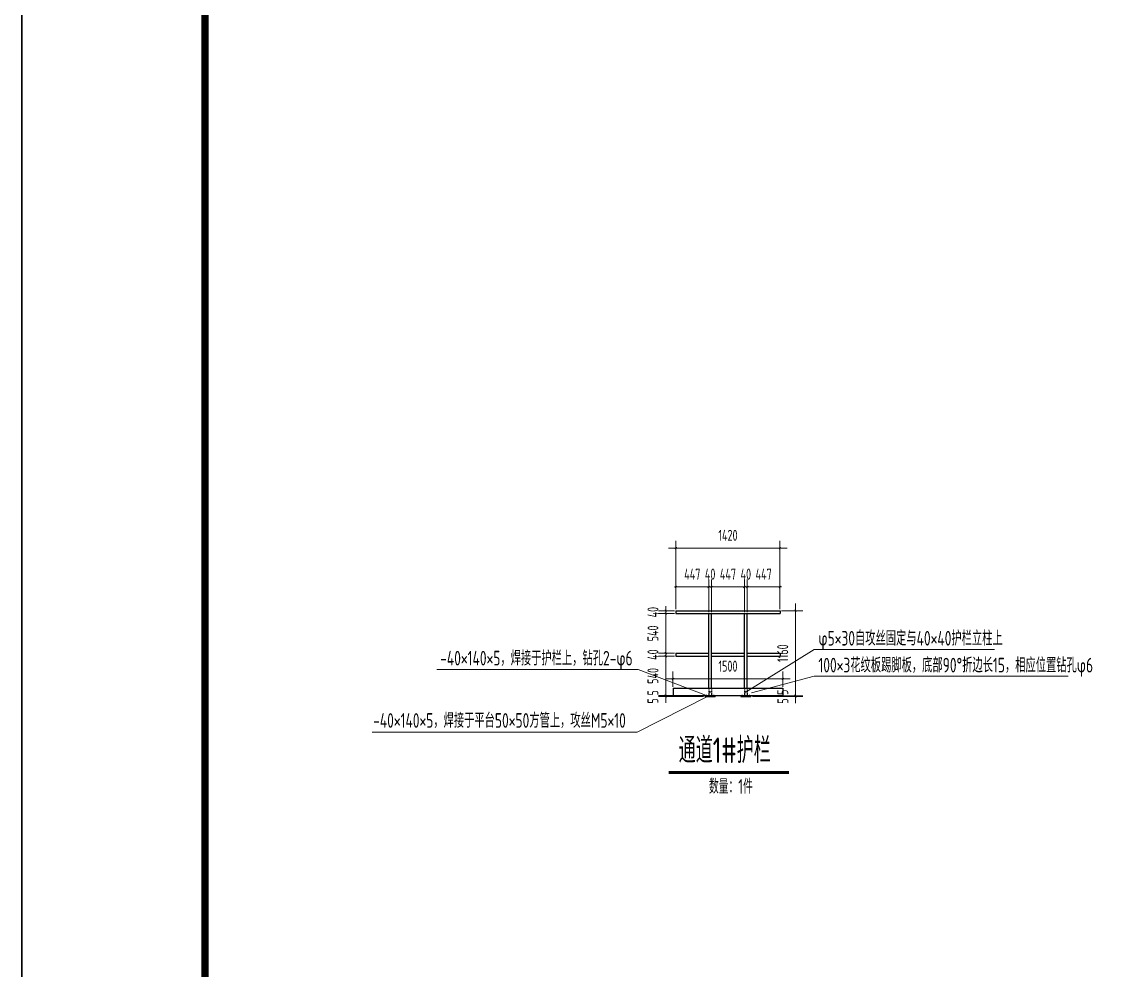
# Model space of a CAD drawing. Extents: x 498328 to 716449, y -893371 to -467753.
# Drawn here: x 526627 to 541517, y -859516 to -846571 of the extents above; entities that cross this region are included whole.
import ezdxf

# ---------------------------------------------------------------- set-up
doc = ezdxf.new("R2010")
doc.units = 0
doc.header["$LTSCALE"] = 1000
doc.header["$PDMODE"] = 35
doc.header["$PDSIZE"] = 20
doc.linetypes.add('2', pattern=[0.375, 0.25, -0.125])
doc.linetypes.add('CENTER', pattern=[2, 1.25, -0.25, 0.25, -0.25])
doc.layers.get('0').update_dxf_attribs({"linetype": 'CONTINUOUS'})
doc.layers.get('Defpoints').update_dxf_attribs({"linetype": 'CONTINUOUS'})
for name, color, linetype in [('01', 7, 'CONTINUOUS'), ('1轮廓实线层', 7, 'CONTINUOUS'), ('AXIS', 251, 'CENTER'), ('DIM', 3, 'CONTINUOUS'), ('PUB_TEXT', 7, 'CONTINUOUS'), ('PUB_TITLE', 4, 'CONTINUOUS'), ('SD_NAME_TOPC', 7, 'CONTINUOUS'), ('焊缝', 1, 'CONTINUOUS')]:
    doc.layers.add(name, color=color, linetype=linetype)
doc.layers.add('yichutu', color=7, linetype='CONTINUOUS', true_color=0xffffff, plot=False)
doc.styles.add('TSSD-REIN', font='tssdeng.shx', dxfattribs={"width": 0.7, "bigfont": 'tssdchn.shx'})
doc.styles.add('TSSD_DIMENSION', font='Tssdeng.shx', dxfattribs={"width": 0.7, "bigfont": 'hztxt.shx'})
doc.styles.add('TSSD_REIN', font='Tssdeng.shx', dxfattribs={"width": 0.7, "bigfont": 'hztxt.shx'})
doc.dimstyles.new('TSSD_100_100$0', dxfattribs={"dimtxt": 380, "dimasz": 100, "dimexe": 100, "dimexo": 250, "dimgap": 50, "dimtad": 1, "dimdec": 0, "dimzin": 0, "dimdsep": 46, "dimtxsty": 'TSSD_DIMENSION', "dimblk": 'ARCHTICK', "dimblk1": 'ARCHTICK', "dimblk2": 'ARCHTICK', "dimsah": 1, "dimcen": 0, "dimdle": 100, "dimclrt": 7, "dimadec": 0, "dimazin": 0, "dimtfac": 1, "dimtdec": 0, "dimtix": 1, "dimtmove": 2, "dimatfit": 3, "dimldrblk": 'ARCHTICK', "dimfxl": 0, "dimtolj": 1, "dimtzin": 0, "dimarcsym": 0})

# ---------------------------------------------------------------- blocks, each defined once
blk = doc.blocks.new('yct-841-594-84100-59400-100-1000.0')
at = {"layer": 'yichutu', "color": 7, "true_color": 0xffffff}
blk.add_lwpolyline([(0, 0), (0, 59400), (84100, 59400), (84100, 0)], close=True, dxfattribs=at)
blk = doc.blocks.new('_ARCHTICK')
at = {"color": 0, "const_width": 0.4}
blk.add_lwpolyline([(-0.71, -0.71), (0.71, 0.71)], dxfattribs=at)
blk = doc.blocks.new('*D656')
at = {"layer": 'Defpoints', "color": 0, "transparency": 16777216}
for p in [(535998, -854285), (535551, -854609), (535998, -854649)]:
    blk.add_point(p, dxfattribs=at)
at = {"layer": 'DIM', "color": 0, "lineweight": 9, "transparency": 16777216}
for p, q in [((535551, -854589), (535551, -854185)), ((535998, -854629), (535998, -854185)), ((535551, -854285), (535531, -854285)), ((535551, -854285), (535998, -854285)), ((535998, -854285), (536018, -854285))]:
    blk.add_line(p, q, dxfattribs=at)
at = {"layer": 'DIM', "color": 0, "lineweight": 9, "transparency": 16777216, "xscale": 20, "yscale": 20, "zscale": 20}
blk.add_blockref('_ARCHTICK', (535551, -854285), dxfattribs=at)
at = {"layer": 'DIM', "color": 0, "lineweight": 9, "transparency": 16777216, "xscale": 20, "yscale": 20, "zscale": 20, "rotation": 180}
blk.add_blockref('_ARCHTICK', (535998, -854285), dxfattribs=at)
at = {"layer": 'DIM', "color": 7, "lineweight": 20, "transparency": 16777216, "insert": (535775, -854110), "char_height": 150, "attachment_point": 5, "style": 'TSSD_DIMENSION'}
blk.add_mtext('\\A1;447', dxfattribs=at)
blk = doc.blocks.new('*D657')
at = {"layer": 'Defpoints', "color": 0, "transparency": 16777216}
for p in [(536038, -854285), (535998, -854649), (536038, -854649)]:
    blk.add_point(p, dxfattribs=at)
at = {"layer": 'DIM', "color": 0, "lineweight": 9, "transparency": 16777216}
for p, q in [((535998, -854629), (535998, -854185)), ((536038, -854629), (536038, -854185)), ((535998, -854285), (535978, -854285)), ((535998, -854285), (536038, -854285)), ((536038, -854285), (536058, -854285))]:
    blk.add_line(p, q, dxfattribs=at)
at = {"layer": 'DIM', "color": 0, "lineweight": 9, "transparency": 16777216, "xscale": 20, "yscale": 20, "zscale": 20}
blk.add_blockref('_ARCHTICK', (535998, -854285), dxfattribs=at)
at = {"layer": 'DIM', "color": 0, "lineweight": 9, "transparency": 16777216, "xscale": 20, "yscale": 20, "zscale": 20, "rotation": 180}
blk.add_blockref('_ARCHTICK', (536038, -854285), dxfattribs=at)
at = {"layer": 'DIM', "color": 7, "lineweight": 20, "transparency": 16777216, "insert": (536018, -854110), "char_height": 150, "attachment_point": 5, "style": 'TSSD_DIMENSION'}
blk.add_mtext('\\A1;40', dxfattribs=at)
blk = doc.blocks.new('*D658')
at = {"layer": 'Defpoints', "color": 0, "transparency": 16777216}
for p in [(536485, -854285), (536038, -854649), (536485, -854649)]:
    blk.add_point(p, dxfattribs=at)
at = {"layer": 'DIM', "color": 0, "lineweight": 9, "transparency": 16777216}
for p, q in [((536038, -854629), (536038, -854185)), ((536485, -854629), (536485, -854185)), ((536038, -854285), (536018, -854285)), ((536038, -854285), (536485, -854285)), ((536485, -854285), (536505, -854285))]:
    blk.add_line(p, q, dxfattribs=at)
at = {"layer": 'DIM', "color": 0, "lineweight": 9, "transparency": 16777216, "xscale": 20, "yscale": 20, "zscale": 20}
blk.add_blockref('_ARCHTICK', (536038, -854285), dxfattribs=at)
at = {"layer": 'DIM', "color": 0, "lineweight": 9, "transparency": 16777216, "xscale": 20, "yscale": 20, "zscale": 20, "rotation": 180}
blk.add_blockref('_ARCHTICK', (536485, -854285), dxfattribs=at)
at = {"layer": 'DIM', "color": 7, "lineweight": 20, "transparency": 16777216, "insert": (536261, -854110), "char_height": 150, "attachment_point": 5, "style": 'TSSD_DIMENSION'}
blk.add_mtext('\\A1;447', dxfattribs=at)
blk = doc.blocks.new('*D659')
at = {"layer": 'Defpoints', "color": 0, "transparency": 16777216}
for p in [(536525, -854285), (536485, -854649), (536525, -854649)]:
    blk.add_point(p, dxfattribs=at)
at = {"layer": 'DIM', "color": 0, "lineweight": 9, "transparency": 16777216}
for p, q in [((536485, -854629), (536485, -854185)), ((536525, -854629), (536525, -854185)), ((536485, -854285), (536465, -854285)), ((536485, -854285), (536525, -854285)), ((536525, -854285), (536545, -854285))]:
    blk.add_line(p, q, dxfattribs=at)
at = {"layer": 'DIM', "color": 0, "lineweight": 9, "transparency": 16777216, "xscale": 20, "yscale": 20, "zscale": 20}
blk.add_blockref('_ARCHTICK', (536485, -854285), dxfattribs=at)
at = {"layer": 'DIM', "color": 0, "lineweight": 9, "transparency": 16777216, "xscale": 20, "yscale": 20, "zscale": 20, "rotation": 180}
blk.add_blockref('_ARCHTICK', (536525, -854285), dxfattribs=at)
at = {"layer": 'DIM', "color": 7, "lineweight": 20, "transparency": 16777216, "insert": (536505, -854110), "char_height": 150, "attachment_point": 5, "style": 'TSSD_DIMENSION'}
blk.add_mtext('\\A1;40', dxfattribs=at)
blk = doc.blocks.new('*D660')
at = {"layer": 'Defpoints', "color": 0, "transparency": 16777216}
for p in [(536971, -854285), (536971, -854609), (536525, -854649)]:
    blk.add_point(p, dxfattribs=at)
at = {"layer": 'DIM', "color": 0, "lineweight": 9, "transparency": 16777216}
for p, q in [((536525, -854629), (536525, -854185)), ((536971, -854589), (536971, -854185)), ((536525, -854285), (536505, -854285)), ((536525, -854285), (536971, -854285)), ((536971, -854285), (536991, -854285))]:
    blk.add_line(p, q, dxfattribs=at)
at = {"layer": 'DIM', "color": 0, "lineweight": 9, "transparency": 16777216, "xscale": 20, "yscale": 20, "zscale": 20}
blk.add_blockref('_ARCHTICK', (536525, -854285), dxfattribs=at)
at = {"layer": 'DIM', "color": 0, "lineweight": 9, "transparency": 16777216, "xscale": 20, "yscale": 20, "zscale": 20, "rotation": 180}
blk.add_blockref('_ARCHTICK', (536971, -854285), dxfattribs=at)
at = {"layer": 'DIM', "color": 7, "lineweight": 20, "transparency": 16777216, "insert": (536748, -854110), "char_height": 150, "attachment_point": 5, "style": 'TSSD_DIMENSION'}
blk.add_mtext('\\A1;447', dxfattribs=at)
blk = doc.blocks.new('*D661')
at = {"layer": 'Defpoints', "color": 0, "transparency": 16777216}
for p in [(535551, -854609), (535413, -854649), (535551, -854649)]:
    blk.add_point(p, dxfattribs=at)
at = {"layer": 'DIM', "color": 0, "lineweight": 9, "transparency": 16777216}
for p, q in [((535531, -854609), (535313, -854609)), ((535413, -854609), (535413, -854589)), ((535413, -854609), (535413, -854649)), ((535531, -854649), (535313, -854649)), ((535413, -854649), (535413, -854669))]:
    blk.add_line(p, q, dxfattribs=at)
at = {"layer": 'DIM', "color": 0, "lineweight": 9, "transparency": 16777216, "xscale": 20, "yscale": 20, "zscale": 20}
for p, rotation in [((535413, -854609), 270), ((535413, -854649), 90)]:
    blk.add_blockref('_ARCHTICK', p, dxfattribs=dict(at, rotation=rotation))
at = {"layer": 'DIM', "color": 7, "lineweight": 20, "transparency": 16777216, "insert": (535238, -854629), "char_height": 150, "attachment_point": 5, "rotation": 90, "style": 'TSSD_DIMENSION'}
blk.add_mtext('\\A1;40', dxfattribs=at)
blk = doc.blocks.new('*D662')
at = {"layer": 'Defpoints', "color": 0, "transparency": 16777216}
for p in [(535551, -854649), (535413, -855189), (535551, -855189)]:
    blk.add_point(p, dxfattribs=at)
at = {"layer": 'DIM', "color": 0, "lineweight": 9, "transparency": 16777216}
for p, q in [((535413, -854549), (535413, -855289)), ((535531, -854649), (535313, -854649)), ((535531, -855189), (535313, -855189))]:
    blk.add_line(p, q, dxfattribs=at)
at = {"layer": 'DIM', "color": 0, "lineweight": 9, "transparency": 16777216, "xscale": 20, "yscale": 20, "zscale": 20}
for p, rotation in [((535413, -854649), 90), ((535413, -855189), 270)]:
    blk.add_blockref('_ARCHTICK', p, dxfattribs=dict(at, rotation=rotation))
at = {"layer": 'DIM', "color": 7, "lineweight": 20, "transparency": 16777216, "insert": (535238, -854919), "char_height": 150, "attachment_point": 5, "rotation": 90, "style": 'TSSD_DIMENSION'}
blk.add_mtext('\\A1;540', dxfattribs=at)
blk = doc.blocks.new('*D663')
at = {"layer": 'Defpoints', "color": 0, "transparency": 16777216}
for p in [(535413, -855229), (535551, -855189), (535551, -855229)]:
    blk.add_point(p, dxfattribs=at)
at = {"layer": 'DIM', "color": 0, "lineweight": 9, "transparency": 16777216}
for p, q in [((535531, -855189), (535313, -855189)), ((535531, -855229), (535313, -855229)), ((535413, -855189), (535413, -855169)), ((535413, -855189), (535413, -855229)), ((535413, -855229), (535413, -855249))]:
    blk.add_line(p, q, dxfattribs=at)
at = {"layer": 'DIM', "color": 0, "lineweight": 9, "transparency": 16777216, "xscale": 20, "yscale": 20, "zscale": 20}
for p, rotation in [((535413, -855189), 270), ((535413, -855229), 90)]:
    blk.add_blockref('_ARCHTICK', p, dxfattribs=dict(at, rotation=rotation))
at = {"layer": 'DIM', "color": 7, "lineweight": 20, "transparency": 16777216, "insert": (535238, -855209), "char_height": 150, "attachment_point": 5, "rotation": 90, "style": 'TSSD_DIMENSION'}
blk.add_mtext('\\A1;40', dxfattribs=at)
blk = doc.blocks.new('*D664')
at = {"layer": 'Defpoints', "color": 0, "transparency": 16777216}
for p in [(535551, -855229), (535413, -855768), (535948, -855768)]:
    blk.add_point(p, dxfattribs=at)
at = {"layer": 'DIM', "color": 0, "lineweight": 9, "transparency": 16777216}
for p, q in [((535531, -855229), (535313, -855229)), ((535413, -855129), (535413, -855868)), ((535928, -855768), (535313, -855768))]:
    blk.add_line(p, q, dxfattribs=at)
at = {"layer": 'DIM', "color": 0, "lineweight": 9, "transparency": 16777216, "xscale": 20, "yscale": 20, "zscale": 20}
for p, rotation in [((535413, -855229), 90), ((535413, -855768), 270)]:
    blk.add_blockref('_ARCHTICK', p, dxfattribs=dict(at, rotation=rotation))
at = {"layer": 'DIM', "color": 7, "lineweight": 20, "transparency": 16777216, "insert": (535238, -855499), "char_height": 150, "attachment_point": 5, "rotation": 90, "style": 'TSSD_DIMENSION'}
blk.add_mtext('\\A1;540', dxfattribs=at)
blk = doc.blocks.new('*D665')
at = {"layer": 'Defpoints', "color": 0, "transparency": 16777216}
for p in [(535413, -855773), (535948, -855768), (535948, -855773)]:
    blk.add_point(p, dxfattribs=at)
at = {"layer": 'DIM', "color": 0, "lineweight": 9, "transparency": 16777216}
for p, q in [((535928, -855768), (535313, -855768)), ((535928, -855773), (535313, -855773)), ((535413, -855768), (535413, -855748)), ((535413, -855768), (535413, -855773)), ((535413, -855773), (535413, -855793))]:
    blk.add_line(p, q, dxfattribs=at)
at = {"layer": 'DIM', "color": 0, "lineweight": 9, "transparency": 16777216, "xscale": 20, "yscale": 20, "zscale": 20}
for p, rotation in [((535413, -855768), 270), ((535413, -855773), 90)]:
    blk.add_blockref('_ARCHTICK', p, dxfattribs=dict(at, rotation=rotation))
at = {"layer": 'DIM', "color": 7, "lineweight": 20, "transparency": 16777216, "insert": (535238, -855730), "char_height": 150, "attachment_point": 5, "rotation": 90, "style": 'TSSD_DIMENSION'}
blk.add_mtext('\\A1;5', dxfattribs=at)
blk = doc.blocks.new('*D666')
at = {"layer": 'Defpoints', "color": 0, "transparency": 16777216}
for p in [(535413, -855778), (535948, -855773), (535948, -855778)]:
    blk.add_point(p, dxfattribs=at)
at = {"layer": 'DIM', "color": 0, "lineweight": 9, "transparency": 16777216}
for p, q in [((535928, -855773), (535313, -855773)), ((535928, -855778), (535313, -855778)), ((535413, -855773), (535413, -855753)), ((535413, -855773), (535413, -855778)), ((535413, -855778), (535413, -855798))]:
    blk.add_line(p, q, dxfattribs=at)
at = {"layer": 'DIM', "color": 0, "lineweight": 9, "transparency": 16777216, "xscale": 20, "yscale": 20, "zscale": 20}
for p, rotation in [((535413, -855773), 270), ((535413, -855778), 90)]:
    blk.add_blockref('_ARCHTICK', p, dxfattribs=dict(at, rotation=rotation))
at = {"layer": 'DIM', "color": 7, "lineweight": 20, "transparency": 16777216, "insert": (535238, -855840), "char_height": 150, "attachment_point": 5, "rotation": 90, "style": 'TSSD_DIMENSION'}
blk.add_mtext('\\A1;5', dxfattribs=at)
blk = doc.blocks.new('*D667')
at = {"layer": 'Defpoints', "color": 0, "transparency": 16777216}
for p in [(536971, -853755), (535551, -854609), (536971, -854609)]:
    blk.add_point(p, dxfattribs=at)
at = {"layer": 'DIM', "color": 0, "lineweight": 9, "transparency": 16777216}
for p, q in [((535551, -854589), (535551, -853655)), ((536971, -854589), (536971, -853655)), ((535451, -853755), (537071, -853755))]:
    blk.add_line(p, q, dxfattribs=at)
at = {"layer": 'DIM', "color": 0, "lineweight": 9, "transparency": 16777216, "xscale": 20, "yscale": 20, "zscale": 20, "rotation": 180}
blk.add_blockref('_ARCHTICK', (535551, -853755), dxfattribs=at)
at = {"layer": 'DIM', "color": 0, "lineweight": 9, "transparency": 16777216, "xscale": 20, "yscale": 20, "zscale": 20}
blk.add_blockref('_ARCHTICK', (536971, -853755), dxfattribs=at)
at = {"layer": 'DIM', "color": 7, "lineweight": 20, "transparency": 16777216, "insert": (536261, -853580), "char_height": 150, "attachment_point": 5, "style": 'TSSD_DIMENSION'}
blk.add_mtext('\\A1;1420', dxfattribs=at)
blk = doc.blocks.new('*D668')
at = {"layer": 'Defpoints', "color": 0, "transparency": 16777216}
for p in [(536971, -854609), (536575, -855769), (537183, -855769)]:
    blk.add_point(p, dxfattribs=at)
at = {"layer": 'DIM', "color": 0, "lineweight": 9, "transparency": 16777216}
for p, q in [((536991, -854609), (537283, -854609)), ((537183, -854509), (537183, -855869)), ((536595, -855769), (537283, -855769))]:
    blk.add_line(p, q, dxfattribs=at)
at = {"layer": 'DIM', "color": 0, "lineweight": 9, "transparency": 16777216, "xscale": 20, "yscale": 20, "zscale": 20}
for p, rotation in [((537183, -854609), 90), ((537183, -855769), 270)]:
    blk.add_blockref('_ARCHTICK', p, dxfattribs=dict(at, rotation=rotation))
at = {"layer": 'DIM', "color": 7, "lineweight": 20, "transparency": 16777216, "insert": (537008, -855189), "char_height": 150, "attachment_point": 5, "rotation": 90, "style": 'TSSD_DIMENSION'}
blk.add_mtext('\\A1;1160', dxfattribs=at)
blk = doc.blocks.new('*D669')
at = {"layer": 'Defpoints', "color": 0, "transparency": 16777216}
for p in [(536575, -855769), (536575, -855774), (537183, -855774)]:
    blk.add_point(p, dxfattribs=at)
at = {"layer": 'DIM', "color": 0, "lineweight": 9, "transparency": 16777216}
for p, q in [((536595, -855769), (537283, -855769)), ((536595, -855774), (537283, -855774)), ((537183, -855769), (537183, -855749)), ((537183, -855769), (537183, -855774)), ((537183, -855774), (537183, -855794))]:
    blk.add_line(p, q, dxfattribs=at)
at = {"layer": 'DIM', "color": 0, "lineweight": 9, "transparency": 16777216, "xscale": 20, "yscale": 20, "zscale": 20}
for p, rotation in [((537183, -855769), 270), ((537183, -855774), 90)]:
    blk.add_blockref('_ARCHTICK', p, dxfattribs=dict(at, rotation=rotation))
at = {"layer": 'DIM', "color": 7, "lineweight": 20, "transparency": 16777216, "insert": (537008, -855722), "char_height": 150, "attachment_point": 5, "rotation": 90, "style": 'TSSD_DIMENSION'}
blk.add_mtext('\\A1;5', dxfattribs=at)
blk = doc.blocks.new('*D670')
at = {"layer": 'Defpoints', "color": 0, "transparency": 16777216}
for p in [(536575, -855774), (536575, -855779), (537183, -855779)]:
    blk.add_point(p, dxfattribs=at)
at = {"layer": 'DIM', "color": 0, "lineweight": 9, "transparency": 16777216}
for p, q in [((536595, -855774), (537283, -855774)), ((536595, -855779), (537283, -855779)), ((537183, -855774), (537183, -855754)), ((537183, -855774), (537183, -855779)), ((537183, -855779), (537183, -855799))]:
    blk.add_line(p, q, dxfattribs=at)
at = {"layer": 'DIM', "color": 0, "lineweight": 9, "transparency": 16777216, "xscale": 20, "yscale": 20, "zscale": 20}
for p, rotation in [((537183, -855774), 270), ((537183, -855779), 90)]:
    blk.add_blockref('_ARCHTICK', p, dxfattribs=dict(at, rotation=rotation))
at = {"layer": 'DIM', "color": 7, "lineweight": 20, "transparency": 16777216, "insert": (537012, -855842), "char_height": 150, "attachment_point": 5, "rotation": 90, "style": 'TSSD_DIMENSION'}
blk.add_mtext('\\A1;5', dxfattribs=at)
blk = doc.blocks.new('*D832')
at = {"layer": 'Defpoints', "color": 0, "transparency": 16777216}
for p in [(535511, -855669), (537011, -855541), (537011, -855669)]:
    blk.add_point(p, dxfattribs=at)
at = {"layer": 'DIM', "color": 0, "lineweight": 9, "transparency": 16777216}
for p, q in [((535511, -855649), (535511, -855441)), ((537011, -855649), (537011, -855441)), ((535411, -855541), (537111, -855541))]:
    blk.add_line(p, q, dxfattribs=at)
at = {"layer": 'DIM', "color": 0, "lineweight": 9, "transparency": 16777216, "xscale": 20, "yscale": 20, "zscale": 20, "rotation": 180}
blk.add_blockref('_ARCHTICK', (535511, -855541), dxfattribs=at)
at = {"layer": 'DIM', "color": 0, "lineweight": 9, "transparency": 16777216, "xscale": 20, "yscale": 20, "zscale": 20}
blk.add_blockref('_ARCHTICK', (537011, -855541), dxfattribs=at)
at = {"layer": 'DIM', "color": 7, "lineweight": 20, "transparency": 16777216, "insert": (536261, -855366), "char_height": 150, "attachment_point": 5, "style": 'TSSD_DIMENSION'}
blk.add_mtext('\\A1;1500', dxfattribs=at)

msp = doc.modelspace()

# ---------------------------------------------------------------- linework, layer by layer
at = {"layer": '01', "color": 8, "lineweight": 9}
for p, q in [((537438.1, -855137.6), (536507.3, -855715.6)), ((537438.1, -855137.6), (539898, -855137.6)), ((532291.4, -855409.3), (535036.2, -855409.3)), ((535036.2, -855409.3), (535968, -855768.4)), ((537438.1, -855504.3), (536581.7, -855728.4)), ((537438.1, -855504.3), (540901.9, -855504.3)), ((535022.1, -856267.1), (535983.8, -855778.5)), ((531407.6, -856267.1), (535022.1, -856267.1))]:
    msp.add_line(p, q, dxfattribs=at)
at = {"layer": '1轮廓实线层', "color": 8, "linetype": '2', "ltscale": 0.05}
for p, q in [((535998, -855668.6), (535998, -855765.6)), ((536038, -855668.6), (536038, -855765.6)), ((536484.7, -855668.6), (536484.7, -855765.6)), ((536524.7, -855668.6), (536524.7, -855765.6))]:
    msp.add_line(p, q, dxfattribs=at)
at = {"layer": 'AXIS', "lineweight": 20}
for p, q in [((535968, -855788.9), (535968, -855757.9)), ((536068.1, -855788.8), (536068.1, -855757.8)), ((536454.7, -855788.9), (536454.7, -855757.9)), ((536554.7, -855788.8), (536554.7, -855757.8))]:
    msp.add_line(p, q, dxfattribs=at)
at = {"layer": 'PUB_TITLE'}
msp.add_lwpolyline([(526627.4, -893370.7), (610727.4, -893370.7), (610727.4, -833970.7), (526627.4, -833970.7)], close=True, dxfattribs=at)
at = {"layer": 'PUB_TITLE', "const_width": 100}
msp.add_lwpolyline([(529127.4, -892370.7), (609727.4, -892370.7), (609727.4, -834970.7), (529127.4, -834970.7)], close=True, dxfattribs=at)
at = {"layer": 'SD_NAME_TOPC', "const_width": 40}
msp.add_lwpolyline([(535451.7, -856815.8), (537095.7, -856815.8)], dxfattribs=at)
at = {"layer": '焊缝', "color": 0}
for p, q in [((535551.4, -854608.8), (536971.4, -854608.8)), ((535551.4, -854608.8), (535551.4, -854648.8)), ((536971.4, -854608.8), (536971.4, -854648.8)), ((535551.4, -854648.8), (536971.4, -854648.8)), ((535998, -855668.6), (535998, -854648.8)), ((536038, -855668.6), (536038, -854648.8)), ((536484.7, -855668.6), (536484.7, -854648.8)), ((536524.7, -855668.6), (536524.7, -854648.8)), ((535551.4, -855188.8), (535998, -855188.8)), ((535551.4, -855188.8), (535551.4, -855228.8)), ((535551.4, -855228.8), (535998, -855228.8)), ((536038, -855188.8), (536484.7, -855188.8)), ((536038, -855228.8), (536484.7, -855228.8)), ((536524.7, -855188.8), (536971.4, -855188.8)), ((536524.7, -855228.8), (536971.4, -855228.8)), ((536971.4, -855188.8), (536971.4, -855228.8)), ((535948, -855768.6), (536088, -855768.6)), ((535948, -855768.6), (535948, -855778.6)), ((535948, -855773.6), (536088, -855773.6)), ((535948, -855778.6), (536088, -855778.6)), ((536088, -855768.6), (536088, -855778.6)), ((536434.7, -855768.6), (536574.7, -855768.6)), ((536434.7, -855768.6), (536434.7, -855778.6)), ((536434.7, -855773.6), (536574.7, -855773.6)), ((536434.7, -855778.6), (536574.7, -855778.6)), ((536574.7, -855768.6), (536574.7, -855778.6))]:
    msp.add_line(p, q, dxfattribs=at)
at = {"layer": '焊缝', "color": 7, "true_color": 0xffffff}
for p, q in [((535511.4, -855668.6), (535511.4, -855768.6)), ((535511.4, -855668.6), (537011.4, -855668.6)), ((535998, -855668.6), (536038, -855668.6)), ((537011.4, -855668.6), (537011.4, -855768.6)), ((535511.4, -855765.6), (537011.4, -855765.6)), ((535511.4, -855768.6), (537011.4, -855768.6))]:
    msp.add_line(p, q, dxfattribs=at)
at = {"layer": '焊缝', "color": 0, "const_width": 6}
for points in [[(535968, -855768.6), (535968, -855778.6)], [(536068.1, -855768.6), (536068.1, -855778.6)], [(536454.7, -855768.6), (536454.7, -855778.6)], [(536554.7, -855768.6), (536554.7, -855778.6)]]:
    msp.add_lwpolyline(points, dxfattribs=at)
at = {"layer": '焊缝', "color": 7, "true_color": 0xffffff}
for centre in [(536018, -855717.1), (536504.7, -855717.1)]:
    msp.add_circle(centre, 3, dxfattribs=at)

# ---------------------------------------------------------------- block references
at = {"layer": 'yichutu'}
msp.add_blockref('yct-841-594-84100-59400-100-1000.0', (526627.4, -893370.7), dxfattribs=at)

# ---------------------------------------------------------------- texts
at = {"layer": 'PUB_TEXT', "lineweight": 15, "width": 0.7}
for s, height, style, p in [('φ5×30自攻丝固定与40×40护栏立柱上', 200, 'TSSD_REIN', (537494.9, -855085)), ('-40×140×5，焊接于护栏上，钻孔2-φ6', 200, 'TSSD_REIN', (532335, -855356.7)), ('100×3花纹板踢脚板，底部90°折边长15，相应位置钻孔φ6', 200, 'TSSD_REIN', (537494.9, -855451.6)), ('-40×140×5，焊接于平台50×50方管上，攻丝M5×10', 200, 'TSSD_REIN', (531420.3, -856206.7)), ('通道1#护栏', 350, 'TSSD-REIN', (535588.2, -856689)), ('数量：1件', 200, 'TSSD-REIN', (536002.2, -857108))]:
    msp.add_text(s, height=height, dxfattribs=dict(at, style=style)).set_placement(p)

# ---------------------------------------------------------------- dimensions: what is measured, and where the dimension line sits
at = {"layer": 'DIM', "lineweight": 20}
for base, p1, p2, picture, middle in [((536971.4, -853754.7), (535551.4, -854608.8), (536971.4, -854608.8), '*D667', (536261.4, -853579.7)), ((535998, -854285), (535551.4, -854608.8), (535998, -854648.8), '*D656', (535774.7, -854110)), ((536038, -854285), (535998, -854648.8), (536038, -854648.8), '*D657', (536018, -854110)), ((536484.7, -854285), (536038, -854648.8), (536484.7, -854648.8), '*D658', (536261.4, -854110)), ((536524.7, -854285), (536484.7, -854648.8), (536524.7, -854648.8), '*D659', (536504.7, -854110)), ((536971.4, -854285), (536524.7, -854648.8), (536971.4, -854608.8), '*D660', (536748, -854110)), ((537011.4, -855540.6), (535511.4, -855668.6), (537011.4, -855668.6), '*D832', (536261.4, -855365.6))]:
    dim = msp.add_linear_dim(base=base, p1=p1, p2=p2, dimstyle='TSSD_100_100$0', override={"dimtxt": 150, "dimasz": 20, "dimexo": 20, "dimgap": 100, "dimsah": 0, "dimatfit": 0, "dimlwd": 9, "dimlwe": 9}, dxfattribs=at)
    dim.commit()
    dim.dimension.update_dxf_attribs({"geometry": picture, "text_midpoint": middle})
for base, p1, p2, picture, middle in [((535412.7, -854648.8), (535551.4, -854608.8), (535551.4, -854648.8), '*D661', (535237.7, -854628.8)), ((535412.7, -855188.8), (535551.4, -854648.8), (535551.4, -855188.8), '*D662', (535237.7, -854918.8)), ((537182.7637, -855769.2807), (536971.3785, -854608.7855), (536574.7101, -855769.2807), '*D668', (537007.7637, -855189.0331)), ((535412.7, -855228.8), (535551.4, -855188.8), (535551.4, -855228.8), '*D663', (535237.7, -855208.8)), ((535412.6561, -855768.2904), (535551.3785, -855228.7855), (535948.0469, -855768.2904), '*D664', (535237.6561, -855498.538))]:
    dim = msp.add_linear_dim(base=base, p1=p1, p2=p2, angle=90, dimstyle='TSSD_100_100$0', override={"dimtxt": 150, "dimasz": 20, "dimexo": 20, "dimgap": 100, "dimsah": 0, "dimatfit": 0, "dimlwd": 9, "dimlwe": 9}, dxfattribs=at)
    dim.commit()
    dim.dimension.update_dxf_attribs({"geometry": picture, "text_midpoint": middle})
for base, p1, p2, picture, middle in [((535412.7, -855773.3), (535948, -855768.3), (535948, -855773.3), '*D665', (535237.7, -855729.6)), ((537182.8, -855773.6), (536574.7, -855768.6), (536574.7, -855773.6), '*D669', (537007.8, -855722)), ((535412.7, -855778.3), (535948, -855773.3), (535948, -855778.3), '*D666', (535237.7, -855839.7)), ((537182.9, -855778.6), (536574.7, -855773.6), (536574.7, -855778.6), '*D670', (537012.1, -855842.3))]:
    dim = msp.add_linear_dim(base=base, p1=p1, p2=p2, angle=90, dimstyle='TSSD_100_100$0', override={"dimtxt": 150, "dimasz": 20, "dimexo": 20, "dimgap": 100, "dimsah": 0, "dimatfit": 0, "dimlwd": 9, "dimlwe": 9}, dxfattribs=at)
    dim.commit()
    dim.dimension.update_dxf_attribs({"geometry": picture, "text_midpoint": middle, "dimtype": 160})

doc.saveas('drawing.dxf')
